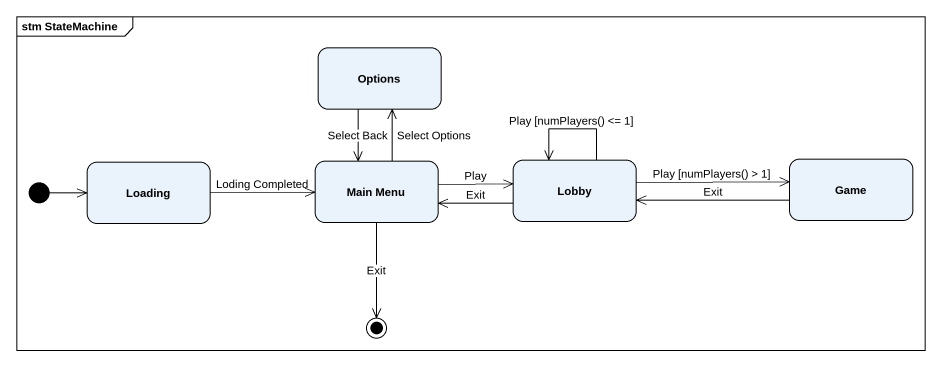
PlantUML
@startuml
mainframe stm StateMachine
hide empty description
state Options
state Loading
state "Main Menu" as Main_Menu
state Lobby
state Game
[*] -right-> Loading
Options --> Main_Menu : Select Back
Loading -right-> Main_Menu : Loding Completed
Main_Menu -up-> Options : Select Options
Main_Menu -right-> Lobby : Play
Lobby -left-> Main_Menu : Exit
Lobby --> Lobby : Play [numPlayers() <= 1]
Lobby -right-> Game : Play [numPlayers() > 1]
Game -left-> Lobby : Exit
Main_Menu --> [*] : Exit
@enduml
